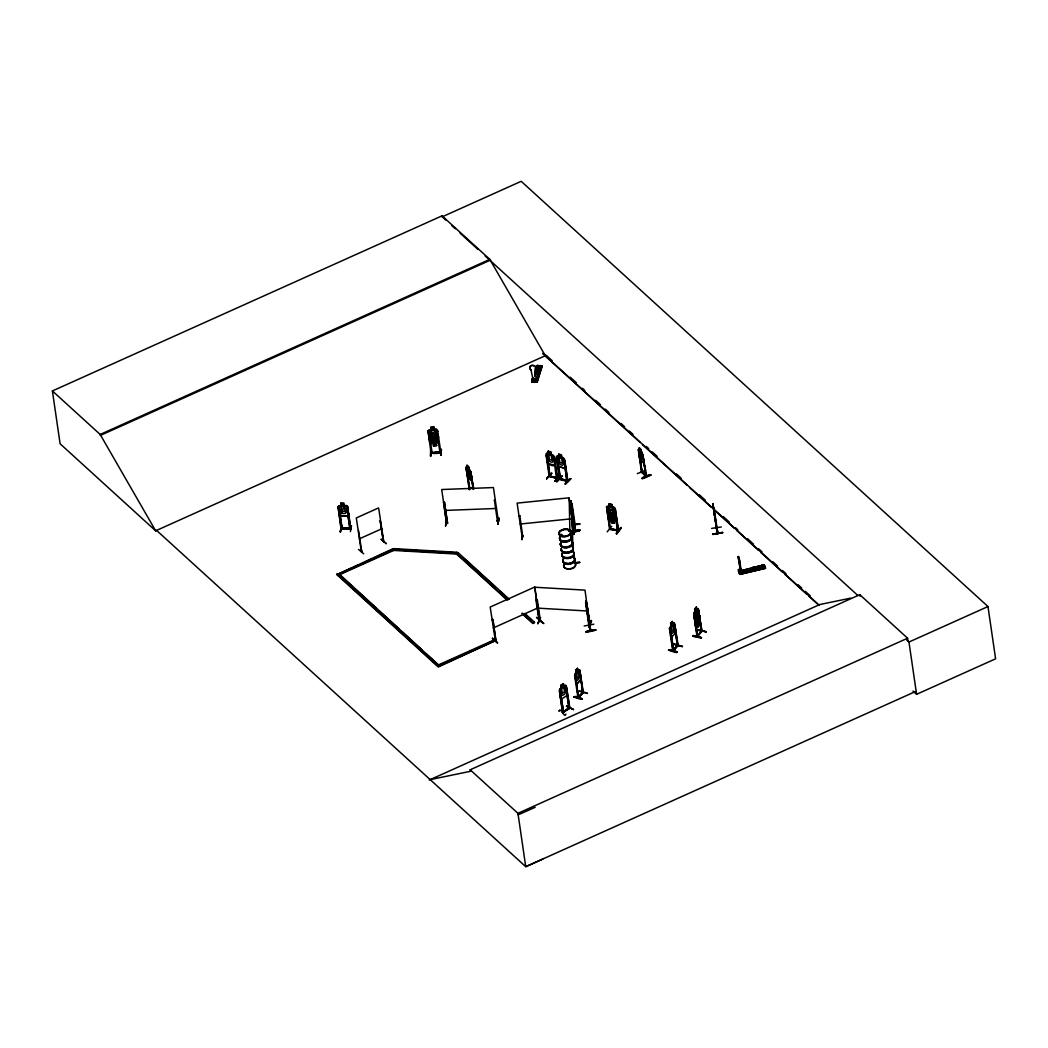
<?xml version="1.0" encoding="UTF-8"?>
<svg xmlns="http://www.w3.org/2000/svg" width="1048" height="1048" viewBox="0 0 1048 1048"><rect width="100%" height="100%" fill="white"/><g stroke="black" fill="none" stroke-linecap="round" stroke-linejoin="round"><path stroke-width="1.5" d="M587.758 612.255L587.745 613.408L586.579 608.744M429.68 442.728L430.938 443.54L438.378 442.793L439.269 441.771M430.938 443.54L429.785 442.623L428.082 430.911L428.92 429.955L436.296 429.261L437.553 430.073L440.841 452.487L440.527 451.491L432.104 452.736L440.723 451.727M436.204 443.055L436.584 445.557L436.086 442.911L437.553 441.915L436.859 437.108L434.959 435.195L434.265 430.414L431.278 430.676L431.986 435.483L430.676 437.671L431.383 442.479L433.099 443.186L433.387 445.924L436.584 445.557M436.898 432.405L438.261 434.946L436.898 432.405L429.392 433.165L428.671 435.824M427.977 430.951L431.042 429.68M428.986 437.854L430.335 440.317L437.841 439.636L438.562 436.977M429.025 432.379L428.147 432.248L429.025 432.379L432.182 453.273L431.186 452.356M430.335 440.317L437.841 439.636M430.597 450.365L430.518 456.234L431.069 449.92L430.584 450.404M430.977 456.077L431.042 450.26M427.977 430.885L431.121 453.404L432.051 453.064M432.064 452.317L431.016 452.644L431.291 453.391M436.296 429.261L434.226 429.457L433.859 426.824L430.663 427.112L431.16 429.824L429.68 430.82L430.387 435.627L432.287 437.54C435.169 441.889 429.719 445.099 433.387 439.387L430.82 436.531L433.951 438.784C434.435 434.606 438.706 435.68 434.71 439.282C439.007 441.85 436.086 443.71 434.16 439.924L432.876 442.335L435.955 442.06L435.261 437.252L436.558 435.064L435.863 430.256L434.134 429.549L433.767 426.916M436.806 431.475L437.684 431.383L436.806 431.475L439.95 452.605M431.016 452.382C431.724 454.478 442.885 453.234 439.846 451.583M441.404 449.409L440.802 455.304L440.998 449.409M440.933 455.238L441.404 449.435M741.29 572.326L740.124 570.23L741.29 572.326L739.809 560.575L738.368 556.37L738.997 557.444M533.707 379.677L534.061 378.459L534.729 378.865M739.207 570.702L739.705 570.505M739.285 570.505C738.355 568.894 739.128 571.173 740.216 570.243M716.793 528.454L716.295 527.969L717.5 533.55M717.815 532.712L716.727 527.891L717.841 533.026M694.47 615.883L694.379 619.001L694.772 615.294L694.051 615.726L697.994 611.587L698.885 613.525L697.903 611.574L694.379 615.857L697.418 636.752L694.772 615.294M699.199 618.765C703.863 607.093 689.702 634.682 699.147 618.726M585.609 602.613L588.832 625.499L590.692 630.909L587.47 608.364L585.583 603.045M589.408 625.853L585.753 601.251L589.028 623.979M590.614 630.804L584.994 590.129L534.65 587.234L539.55 621.123C542.51 620.573 537.493 620.089 539.589 619.84M697.785 635.402C696.265 637.145 697.942 633.87 697.863 636.28M701.413 630.988C702.684 629.455 699.71 631.669 701.61 631.721L698.282 608.744L697.575 608.39L694.117 612.7M675.292 633.136L675.593 630.097M670.563 635.363L671.375 637.354L675.436 633.202L675.501 630.071M358.508 549.453L363.695 553.816M643.655 463.216L643.904 461.146L643.747 463.177L640.105 459.574L639.332 456.548L640.171 459.587M701.243 637.996C695.191 633.988 685.313 635.822 701.256 637.918M471.836 478.53L471.626 480.678L471.81 478.635M573.701 696.999C591.164 703.431 577.33 694.326 573.701 697.012M573.937 696.645L582.256 699.016M668.532 650.114C685.929 656.729 672.161 647.415 668.506 650.192M676.995 652.17L668.742 649.826L677.06 652.197M536.275 371.804C539.157 374.765 537.545 368.7 536.458 372.499M548.562 453.732L548.13 451.216L550.894 451.924L551.13 454.609L554.051 456.234L557.379 478.648L549.139 476.355L545.995 453.889L546.729 453.208L548.667 453.849M549.728 475.818L549.034 475.556L550.056 476.578L548.038 461.893M557.3 477.626L556.462 478.425L553.685 457.321L554.418 457.531L557.562 478.464L556.645 478.202M559.436 478.543L560.353 478.766M559.593 479.342L567.78 481.595L564.427 459.129L561.597 457.504L561.296 454.871L558.597 454.098L559.016 456.849L557.798 457.321L558.492 462.129L560.143 464.565L562.671 465.273L563.719 463.596L561.296 454.871M566.876 481.333L564.086 460.255L564.833 460.478L567.964 481.412L566.876 481.333L567.164 480.377M566.798 480.639L560.562 478.792M560.274 696.959L561.453 699.095L566.929 695.518L566.195 685.549L563.798 686.191M566.929 695.518L567.269 692.479M645.909 470.054L637.341 473.644M717.356 533.105L713.295 507.088M497.224 520.646L498.298 520.371L498.403 521.367L493.438 487.556L441.719 489.521L446.592 523.345L443.566 502.228L444.444 502.202L447.601 523.096L446.579 523.397L447.457 523.358L444.444 502.202M446.396 520.293L445.531 526.214L446.815 519.887M494.407 500.289L495.285 500.25L494.407 500.289L497.459 521.432L498.232 520.345L497.25 520.869M497.355 521.21L498.206 521.406M497.996 524.197L498.809 517.895L498.01 523.804M498.075 524.131L498.927 518.249M575.26 676.942L575.732 676.445L578.326 697.903L575.509 674.414L575.784 670.065L577.487 668.283L579.479 675.777L578.941 678.724L577.356 680.375L576.217 679.209M583.33 691.798L582.937 692.23M672.711 624.202L672.292 621.464L674.296 628.944L673.746 631.892L672.161 633.555L671.021 632.389L670.314 627.582L671.034 625.839L669.41 628.499L672.79 651.005L678.148 644.926L677.571 645.725M738.12 556.658L740.333 570.557M741.093 572.378L739.023 558.191M738.696 570.06L738.905 570.767M738.63 571.095L739.6 573.4L739.128 570.086M575.156 524.865L574.723 525.506L574.998 524.144M575.234 525.362L572.064 503.996M574.841 529.397L575.509 530.498M571.592 506.276L575.077 530.668L575.103 524.904L575.038 530.602M338.046 506.76L338.923 505.739L346.325 505.529L347.582 506.407L350.857 528.886L341.19 529.201L338.046 506.695L341.176 529.174M338.923 505.804L338.15 506.787M339.094 508.228L338.229 508.254L339.094 508.228L342.12 529.161M340.417 516.127L347.871 515.904L340.404 516.179L339.054 513.586L340.404 516.179L347.871 515.996L348.591 513.31M341.714 526.122L340.128 532.03L341.596 525.729M340.666 532.004L341.622 526.057M346.325 505.529L347.569 506.512L344.74 505.673L340.115 515.655M347.333 511.018L349.966 528.965L346.862 507.795M347.74 507.769L346.836 508.005M342.211 528.389L350.779 527.917L341.098 528.205M351.525 525.782L350.399 531.611M559.265 710.858C560.497 706.758 564.715 719.046 565.894 714.107M574.068 531.624L574.37 531.035L574.461 531.873M573.99 531.965L569.182 498.272L569.837 529.24L571.003 537.283M574.54 532.371L571.383 510.939M574.723 562.331L574.998 561.584M575.129 562.75L572.011 541.384L572.143 545.039M561.676 534.742C558.715 533.943 562.815 535.764 561.008 534.414M568.776 531.323L569.798 531.048M564.833 468.273L565.514 466.019L564.911 468.377L558.571 466.583L557.418 463.727L558.623 466.53M534.598 379.009L534.441 379.769L534.729 378.629M492.495 638.507L497.604 643.053L492.455 638.533M534.611 378.472C533.786 379.795 534.572 379.127 533.72 379.428M534.021 378.852L534.113 379.848L534.624 378.721M494.892 639.948L495.822 639.529L494.997 640.721L495.927 640.289M494.984 639.909L495.403 640.839L490.189 607.054L534.847 586.985L539.458 620.848M495.704 640.328L495.259 640.826M539.759 620.062L539.445 621.11L538.803 620.22M539.917 620.796L536.694 599.692L535.947 600.032L539.091 621.15L540.008 620.757M699.894 620.429L695.898 626.219L695.296 625.879L694.169 612.661M698.518 623.167L698.387 616.565L697.326 615.425L696.645 610.643L695.243 612.346L695.479 620.102L697.3 627.542L698.898 625.735L698.361 623.115L699.736 620.429M753.119 568.357L753.879 569.313L755.071 568.697M755.215 568.75L755.097 568.042M607.237 511.791L607.801 509.328L614.573 510.612L615.792 513.402M615.451 517.712L616.093 515.341M437.763 439.557L438.457 436.911M347.779 515.878L348.486 513.297M580.775 676.916L580.631 680.021L576.649 684.2L574.671 675.292L576.256 672.659M535.449 369.852L535.41 369.97A3.275 2.541 17.8 0 0 534.912 366.158A3.275 2.541 17.8 0 0 530.406 366.053A3.275 2.541 17.8 0 0 530.956 369.748L530.917 369.865A3.275 2.541 17.8 0 1 530.367 366.171A3.275 2.541 17.8 0 1 534.873 366.276A3.275 2.541 17.8 0 1 535.41 369.97L536.222 380.031M532.934 378.747L531.991 381.8L532.332 378.656L532.345 381.367L536.38 381.459L536.89 379.848M531.808 381.97L533.078 377.594M535.698 369.748C549.257 369.145 529.253 373.586 537.087 365.425L541.908 365.817L537.205 382.061L531.703 381.97M537.087 365.425L534.794 372.944L539.537 373.18L534.716 372.8M533.34 378.97L534.808 379.009L533.34 378.97L533.629 381.393L535.135 381.289L534.808 379.009L535.135 381.289M535.58 371.83L537.087 367.468M534.965 374.739L537.388 367.494M534.781 376.022L538.371 366.053M533.891 380.057L534.31 379.887M535.109 376.206L538.017 367.481M540.296 367.547L536.17 382.048M541.973 365.962L540.978 365.778L535.921 381.878M536.576 382.061L536.733 378.76M536.484 382.061L541.868 365.542M537.087 382.075L542.327 366.119L536.799 366.001L537.545 366.014M546.545 478.844L551.759 473.434M556.96 481.779L562.134 476.054L556.973 481.438M521.878 539.353L521.76 533.511L522.009 539.746M607.185 531.86L611.744 526.266M540.441 617.953L537.716 623.848L540.467 617.586M538.161 623.442L540.519 617.573M361.756 551.562L361.154 551.576M537.349 599.993L536.419 600.15L537.349 599.993L540.427 621.11L540.1 620.364M586.762 603.045L585.911 602.993L586.762 603.045L589.906 623.953L588.871 623.94L589.998 623.756M588.779 623.364L589.801 623.193M588.714 626.35L591.111 620.495L589.304 626.822L588.714 626.35L591.203 620.861M588.779 626.796L591.124 620.521M591.635 620.901L589.304 626.796M509.394 599.351L458.133 552.663L456.509 553.396L393.589 549.768L337.757 574.867L337.849 575.509L393.681 550.423L394.048 548.628L456.98 552.257L456.601 554.051L506.669 599.653M458.133 552.663L456.601 554.051L393.681 550.423L394.048 548.628M456.601 554.051L456.98 552.257M738.788 571.697L752.399 568.645M738.814 571.88L764.437 565.592L755.333 567.846M739.482 573.531L739.862 574.396L765.512 568.291L764.175 564.793C758.529 563.536 765.158 572.208 761.569 565.409M742.194 572.784L740.988 569.182L738.381 569.798L738.552 571.356L764.175 564.793M739.534 573.531L765.158 567.374M738.905 572.208L738.565 571.173L739.718 573.885L765.407 567.951L764.215 565.055L738.591 571.343M765.354 567.964L765.145 567.243M701.178 631.616L698.544 610.277L701.937 631.328L698.282 608.744M701.885 631.328L697.405 636.699L694.47 615.228M577.92 697.012L582.767 692.545L578.339 697.051M577.946 670.877L579.007 669.646L579.78 670.026L582.845 693.082L583.448 692.558L577.972 697.824L574.605 675.318M578.797 697.379L578.247 696.553M673.497 649.799L672.646 650.192L677.296 645.634M672.829 650.926L677.886 645.634L674.585 623.193L673.812 622.826L672.75 624.058M677.309 645.358L677.846 646.171M673.812 622.826L677.663 646.262M678.161 645.791L674.833 624.726L677.375 646.184M568.789 707.95L562.789 712.758L559.58 691.667L560.221 691.248L563.588 712.273L563.235 711.356L562.514 711.736M562.972 712.679L569.902 708.134L566.536 687.121L565.894 687.54L569.103 708.618L565.894 687.54M641.926 471.81L641.389 471.364L642.188 471.6M645.516 475.517L645.869 475.897M642.005 471.98L646.472 476.591L642.948 455.212L646.053 476.133M561.021 534.336L560.366 535.371L561.977 534.808M755.11 568.907L754.455 567.793L753.132 568.907M608.141 518.668L611.207 520.057L609.726 518.865L609.019 514.057L610.172 512.276L609.478 507.481L612.163 507.992L612.87 512.799L614.6 515.118L615.307 519.913L613.984 520.502L614.429 523.24L611.534 522.69L611.167 520.122M616.696 520.24L614.573 510.612M609.294 519.769L616.067 520.974L616.853 520.227L615.962 520.948M614.089 520.607L616.067 520.974M609.281 506.459L606.53 506.826L609.674 529.306M607.644 508.332L606.713 508.385L607.644 508.332L610.512 529.463M611.744 504.494L608.914 503.892L609.346 506.629L608.023 507.206L611.167 519.14L613.866 519.651L613.159 514.843L610.46 514.332L613.172 514.856L614.311 513.075L613.604 508.267L612.045 507.14L611.744 504.494L612.124 507.075M607.499 513.795L608.757 516.52L615.582 517.751L616.145 515.433M617.56 529.777C623.429 531.493 597.635 526.279 618.15 530.183L618.372 530.982L615.189 508.463L614.036 507.363L607.277 506.145L606.491 506.891M608.757 516.52L615.504 517.646M614.665 509.669L617.573 530.773L614.665 509.669L615.464 509.826L618.608 530.746L609.857 529.057M615.464 509.826L614.521 509.865M609.661 528.559L610.63 528.441L609.609 528.585L610.565 529.489M610.696 529.253L609.949 529.083L606.635 506.878M617.403 530.222L618.503 530.707M616.381 533.236C628.525 520.031 613.932 533.746 616.931 533.746M616.486 533.576L620.626 527.642M616.434 533.668L621.097 528.074L616.879 533.707M573.924 530.904L572.863 530.982M638.284 449.775L638.677 449.225L639.778 450.404M697.339 627.398L698.898 625.735M694.68 608.888L696.278 607.08L696.606 609.805L697.392 609.726L698.335 622.289L696.933 623.992L696.239 619.185L695.191 618.058L694.68 608.888L695.204 611.508M698.846 610.342L698.125 610.774M706.313 631.787L697.719 629.861M576.321 672.685L575.942 670.117L577.566 668.31M575.156 673.812L579.007 669.646M582.557 693.003L580.029 671.545L583.382 692.571L578.024 697.771M580.317 671.624L579.57 672.043M579.439 690.986L587.352 693.16M671.126 625.866L670.602 623.246L672.384 621.49M672.331 621.634L670.602 623.246M673.903 622.84L669.41 628.499M670.248 629.547L673.668 650.559L670.537 629.625M675.122 624.804L674.375 625.211M674.244 644.166L682.51 646.472L673.89 644.035M672.737 650.114L673.13 651.083L677.938 645.581M548.13 451.216L548.615 453.902L547.384 454.374L548.091 459.181L549.741 461.618L552.257 462.338L553.318 460.661L552.61 455.854L551.274 454.491M546.925 455.644L546.178 455.435L549.977 476.552L547.108 455.461M546.951 460.845L548.274 463.517C557.366 470.5 555.885 459.26 553.016 454.989L546.729 453.365M554.418 457.531L553.501 457.504M567.675 480.836L559.842 478.307L559.645 479.316L556.409 456.836L557.13 456.155L559.082 456.784M556.763 458.186L557.51 458.395M557.13 456.312L563.431 457.937M564.453 459.168L563.365 457.989M546.637 478.936L551.772 473.08L546.571 478.491M564.833 460.478L563.903 460.452M556.383 477.849L549.977 476.041L557.182 477.914M556.462 478.386L556.658 477.456M557.182 477.862L557.287 478.622M560.077 475.844L554.864 481.255L560.064 475.464M554.864 481.255L560.117 475.753L554.916 481.163M556.58 481.726L562.187 476.028M566.798 480.796L567.82 480.574L567.702 481.569M565.213 483.77C582.177 468.05 554.117 494.826 570.584 478.779M565.383 484.189L570.518 478.7M639.057 452.671L642.044 472.569L640.407 459.522M536.393 371.857L538.266 371.608M349.836 527.917L350.674 527.917M563.352 711.592L562.671 711.998M562.553 712.575L559.265 690.147L561.466 687.711L560.444 689.335L561.152 694.13L562.619 695.427L564.793 694.012L565.658 691.182L564.951 686.388L563.667 686.283L563.431 683.624L561.021 685.104L561.466 687.711L561.021 685.104M556.449 456.954L557.182 456.247M537.126 365.7L538.056 365.726M540.978 365.778L541.908 365.804M383.568 540.965L383.751 541.724L378.629 507.913L356.294 517.948L361.364 551.759L361.508 550.606M521.904 536.746L522.913 536.288M522.755 536.104L521.799 536.183L522.782 535.829M572.863 530.786L573.95 530.668M573.099 531.506L573.059 530.694M753.263 568.409L754.966 568.134M591.006 630.791L589.107 624.543L588.897 625.197M432.064 452.513L432.117 453.326M341.203 528.205L342.146 528.14L341.255 528.428M558.951 711.147L559.278 710.452M566.444 706.234L573.505 709.601L566.85 705.972M569.208 707.806L569.784 707.348L568.868 708.5M569.483 707.269L563.496 711.697M562.632 712.575L569.667 707.976M573.466 709.562L566.536 706.116M538.921 620.927L539.838 620.56M495.979 640.577L492.966 619.578L492.036 619.761L492.966 619.578M569.116 530.773L569.378 530.746M569.103 531.31L569.627 531.271M754.901 568.841L753.198 568.841M560.221 691.248L563.588 712.273M358.521 530.471L361.756 551.615M380.096 520.791L383.476 541.475M381.184 539.235L386.385 543.729L381.158 539.327M673.13 651.083L670.078 630.123M536.877 599.849L535.947 600.032M539.746 620.599C554.248 631.695 524.498 607.028 542.497 622.787M697.523 630.084L706.025 631.695M52.4 390.943L442.033 215.836L489.822 259.367L545.301 355.717L155.667 530.812L60.103 443.763L52.4 390.943L100.176 434.462L155.667 530.812L156.584 530.406L525.742 866.683L542.746 859.124M442.033 215.836L442.177 216.818L521.184 181.317L987.976 606.543L995.6 658.812L916.594 694.313L912.978 691.025M100.176 434.462L489.822 259.367M100.32 435.444L489.966 260.349M467.028 465.26L467.474 472.884L470.12 477.076L469.936 470.958L468.744 466.714L467.028 465.26L467.487 467.801M466.478 468.639L469.53 489.547M469.032 469.321L470.893 471.679L473.251 488.748M472.962 488.879L470.906 472.661L473.696 489.154M471.351 473.067L470.618 472.792M469.242 489.128L473.46 487.241M359.346 538.855L381.669 528.821M438.863 664.76L494.695 639.66L495.665 640.551L438.3 667.026L336.88 574.631L392.62 548.89L393.589 549.768M336.88 574.631L351.578 568.029M354.512 566.706L358.927 564.728M366.263 561.427L370.678 559.449M373.612 558.125L391.245 550.213M493.241 627.975L537.899 607.906M522.061 613.106L532.79 622.879L534.414 622.158L534.519 622.8L532.882 623.534L522.153 613.761M438.968 665.401L466.871 652.865M469.818 651.542L478.635 647.585M481.569 646.262L494.787 640.315L495.756 641.206M336.788 573.976L438.208 666.371L495.665 640.551M429.261 780.04L819.811 604.526L850.753 598.133M430.178 779.633L470.395 771.315L470.172 769.795L859.805 594.688L907.594 638.219L908.066 641.455M470.172 769.795L517.948 813.314L907.594 638.219M906.599 639.883L908.97 642.044L987.976 606.543M915.376 691.588L525.742 866.683L517.948 813.314M518.171 814.846L535.187 807.288M559.737 479.08L560.654 479.303L558.453 464.84M639.241 447.732L640.773 449.264L641.992 453.496L642.228 459.587L639.739 455.33L639.332 447.692L642.214 452.854M638.677 449.225L642.123 452.893M638.232 449.697L641.494 472.124L646.171 476.722L642.228 452.788M638.822 451.059L642.044 472.569M643.367 455.631L642.66 455.343M645.581 475.661L642.254 471.901M650.86 475.111C633.516 483.77 645.712 473.683 650.86 475.124M673.995 644.35L682.248 646.655M579.19 691.169L587.443 693.475M618.333 530.943L609.831 529.345M531.991 381.8L533.249 381.996M495.73 640.354L492.796 619.42M549.414 476.159L557.418 478.386M738.709 560.104L738.342 557.064M741.08 569.391L738.381 569.798M752.307 567.61C755.896 574.409 749.281 565.737 754.914 566.994L756.093 569.981L754.914 566.994M757.232 566.444L759.826 565.815C763.979 569.824 756.093 570.361 757.272 566.719M740.399 571.815L764.568 566.103L764.215 565.055M739.43 572.313L742.128 571.907L739.285 572.667L738.84 569.496M753.447 570.335L756.053 569.706M762.708 568.134L765.315 567.505M765.368 567.767L739.705 574.055L739.521 572.522M739.849 574.396L765.499 568.291M522.114 536.668L522.782 535.882M586.251 603.085L588.125 615.975M586.736 605.639L587.05 607.46M587.116 612.962L588.649 617.207L586.566 609.844M586.186 604.447L586.264 604.264M584.168 625.997L593.823 624.215M595.749 630.176C577.658 635.023 588.845 628.643 595.749 630.202M522.795 536.917L519.834 515.734L518.97 516.022L519.834 515.734M561.256 535.292L560.588 535.305M716.465 528.572L712.85 503.944L713.334 505.791M712.954 505.254L715.483 519.952L715.221 517.961M713.924 510.193L713.714 508.359M713.858 509.577L714.12 511.149L713.858 509.577L734.268 528.218M714.67 512.066L717.788 533.026M711.605 528.389L721.312 526.987M712.784 533.995C742.77 529.174 692.741 538.148 722.465 532.41M350.648 528.926L347.478 506.446M571.645 507.232L571.081 500.918L575.404 530.576M571.383 502.529L571.474 503.643M571.501 504.507L571.645 506.682L571.081 500.918M571.802 508.188L571.632 506.616M572.902 512.551C571.422 500.761 574.265 524.878 572.693 515.04M572.811 515.105L571.697 508.175M573.295 524.904L579.793 524.197M571.946 530.668L580.107 530.105L572.011 531.323M571.998 531.048L580.107 530.078M522.9 536.851L521.943 536.982M570.95 531.716L579.112 530.969M570.924 532.03A6.092 3.589 -8.3 0 0 561.78 529.843A6.092 3.589 -8.3 0 0 561.911 536.091A6.092 3.589 -8.3 0 0 570.924 532.03L579.112 531.179M570.99 532.24A6.131 3.616 -8.3 0 0 561.794 530.026A6.131 3.616 -8.3 0 0 561.924 536.301A6.131 3.616 -8.3 0 0 570.99 532.24L579.112 530.943M574.094 528.559L574.147 534.428L574.461 528.519M574.854 562.54L579.78 562.383L574.92 563.195A6.092 3.589 -8.3 0 1 569.745 569.103A6.092 3.589 -8.3 0 1 564.387 564.23M574.736 562.92L579.767 562.409M520.162 524.026L570.479 518.904M701.636 631.132L697.051 636.699L693.684 614.194M429.484 433.243L436.833 432.562M433.479 445.754L436.466 445.492M431.226 453.378L440.736 452.5M539.563 620.036L540.27 620.115M443.54 502.437L444.418 502.398M446.566 522.638L447.483 522.336L446.5 522.598M446.514 523.384L447.47 523.306M497.459 521.197L498.311 521.144M444.758 510.442L496.477 508.463M589.579 623.246L588.937 623.18M573.112 531.755L571.619 521.668M522.114 536.956L517.109 503.119L569.051 497.826L574.108 532.476M536.262 379.913L533.078 379.834L530.956 369.748M531.808 380.267L532.345 381.367M536.589 380.385L536.38 381.459M589.042 622.918L589.788 622.984M540.388 620.875L539.471 621.058L540.323 621.097M394.153 549.283L400.598 549.663M411.89 550.305L418.349 550.685M429.641 551.327L437.71 551.798M447.391 552.348L455.461 552.82M537.703 608.141L588.046 611.049M589.317 625.407L590.509 630.136M341.373 529.188L350.897 528.677M560.379 479.552L557.326 458.592M607.827 509.485L614.469 510.743M614.364 523.07L611.587 522.638L611.298 519.991M608.967 504.049L611.665 504.573M612.163 507.009L614.036 507.363M696.553 609.635L696.278 607.08M694.693 621.11L695.675 623.062L694.732 621.032M706.339 631.813L697.496 630.202M701.348 631.276L697.785 635.599M670.51 635.429L671.467 637.381M580.54 680.008L576.649 684.2M548.235 451.334L550.763 452.042M558.649 454.269L561.165 454.989M554.484 465.273L548.274 463.517L547.004 460.779M558.676 466.452L564.885 468.22M536.615 372.381L538.358 371.529M567.846 481.307L559.815 479.106L556.501 456.889M567.02 481.412L564.322 461.867M549.178 475.635L549.283 476.395M565.317 685.117L559.96 688.706M566.195 685.549L569.588 708.029L569.339 707.282M695.335 625.787L696.003 626.232L696.959 624.831L697.392 627.569M646.079 476.722L642.751 454.269M492.495 638.114L497.486 642.673M361.704 550.973L361.088 550.789M542.903 353.543L545.301 355.717M442.177 216.818L445.767 220.08M451.74 225.53L455.317 228.792M460.098 233.141L478.019 249.463M485.185 256L857.906 595.526M546.218 355.298L552.244 360.787M570.322 377.254L576.348 382.743M582.374 388.245L584.784 390.432M595.644 400.31L600.465 404.711M605.286 409.1L608.901 412.388M620.953 423.379L624.569 426.667M629.389 431.056L633.005 434.357M646.262 446.435L648.673 448.623M652.288 451.924L657.109 456.312M676.392 473.879L681.213 478.268M699.291 494.735L705.317 500.224M723.395 516.69L729.421 522.192M735.447 527.681L737.858 529.869M747.499 538.659L753.525 544.148M758.346 548.536L761.962 551.824M772.808 561.715L777.629 566.103M782.45 570.492L786.065 573.793M798.118 584.771L801.733 588.059M805.349 591.36L810.17 595.749M542.916 353.53L818.894 604.945M544.685 355.521L640.079 442.426M642.49 444.627L687.174 485.316M689.584 487.517L711.317 507.324M736.679 530.419L758.411 550.226M760.822 552.414L782.568 572.221M784.978 574.422L806.711 594.216M809.135 596.417L818.789 605.22M467.565 467.932L466.386 466.779L470.749 471.705M471.666 480.521L467.906 477.102L466.91 474.168L467.88 477.141L471.705 480.639M524.878 613.46L534.414 622.158M464.199 558.741L495.18 586.972M499.948 591.321L507.101 597.832M524.983 614.115L530.943 619.551M456.509 553.396L507.756 600.085M393.681 550.423L392.62 548.89M339.382 574.134L439.924 666.292M339.486 574.789L351.578 585.806M355.22 589.12L375.787 607.853M379.415 611.167L398.777 628.8M402.419 632.114L421.781 649.747M426.615 654.162L438.719 665.192M613.958 507.507L615.045 508.542M583.317 691.719L583.395 692.623M429.091 437.763L430.414 440.16M739.168 571.776L739.521 572.614M585.649 601.277L586.356 603.098M585.845 602.155L586.33 604.093M586.186 604.853L586.749 606.543M586.88 609.648L587.443 611.351M572.339 512.027L572.706 513.415L572.143 508.359M712.85 503.944L713.963 509.629M714.068 512.328L714.435 514.057M586.67 609.818L587.221 612.949M713.885 511.398L714.736 516.114L714.618 514.987M738.905 560.064L740.53 570.518M908.97 642.044L916.594 694.313M859.805 594.688L860.028 596.22M742.036 571.684L742.325 573.269L740.988 569.182M738.604 569.549L738.945 571.828M712.954 503.931L713.609 508.398M713.727 509.263L717.382 533.511M610.683 528.506L610.788 529.266M570.977 500.931L572.287 511.083M572.798 549.165L573.256 552.27M573.701 555.375L574.173 558.99M579.688 670L583.042 693.003M537.113 378.76L537.31 380.123L532.528 380.018L532.332 378.656M575.444 676.366L578.457 697.811M563.352 683.584L563.732 686.322M470.84 471.666L473.408 489.285M467.644 473.866L469.753 488.342M467.054 474.168L465.993 467.225L469.242 489.678M380.28 520.948L383.424 541.881M339.133 508.031L342.251 529.135M588.649 617.207L588.478 615.281L588.544 617.233M573.924 528.192L574.147 534.428M572.234 519.179L572.889 550.148M571.776 537.834A6.105 3.603 -8.3 0 1 564.217 542.104A6.105 3.603 -8.3 0 1 560.431 537.179M570.924 536.104A6.105 3.603 -8.3 0 1 571.553 536.917M570.793 535.148A6.105 3.603 -8.3 0 1 565.658 541.096A6.105 3.603 -8.3 0 1 560.287 536.209M571.776 541.881A6.105 3.603 -8.3 0 1 566.641 547.842A6.105 3.603 -8.3 0 1 561.269 542.956M571.802 541.502A6.196 3.655 -8.3 0 1 566.588 547.554A6.196 3.655 -8.3 0 1 561.139 542.602M571.763 541.213A6.196 3.655 -8.3 0 1 566.549 547.266A6.196 3.655 -8.3 0 1 561.099 542.301M571.632 540.912A6.105 3.603 -8.3 0 1 566.496 546.873A6.105 3.603 -8.3 0 1 561.125 541.986M570.964 535.738A6.196 3.655 -8.3 0 1 565.75 541.79A6.196 3.655 -8.3 0 1 560.3 536.825M570.924 535.436A6.196 3.655 -8.3 0 1 565.697 541.489A6.196 3.655 -8.3 0 1 560.248 536.524M561.165 549.349A6.092 3.589 -8.3 0 0 568.854 552.06A6.092 3.589 -8.3 0 0 572.418 546.401A6.131 3.616 -8.3 0 1 568.108 552.375A6.131 3.616 -8.3 0 1 561.335 548.51M572.47 546.715A6.092 3.589 -8.3 0 1 568.134 552.558A6.092 3.589 -8.3 0 1 561.401 548.72M574.815 562.841A6.092 3.589 -8.3 0 1 569.693 568.789A6.092 3.589 -8.3 0 1 564.335 563.916M572.536 546.951A6.131 3.616 -8.3 0 1 568.173 552.82A6.131 3.616 -8.3 0 1 561.401 548.956M574.173 558.322A6.105 3.603 -8.3 0 1 569.824 564.165A6.105 3.603 -8.3 0 1 563.077 560.326M574.199 557.955A6.196 3.655 -8.3 0 1 568.985 564.007A6.196 3.655 -8.3 0 1 563.536 559.043M574.16 557.654A6.196 3.655 -8.3 0 1 568.946 563.706A6.196 3.655 -8.3 0 1 563.496 558.741M574.029 557.353A6.105 3.603 -8.3 0 1 568.894 563.313A6.105 3.603 -8.3 0 1 563.523 558.427M573.95 553.37A6.105 3.603 -8.3 0 1 568.186 558.519A6.105 3.603 -8.3 0 1 562.239 554.562M574.003 553.003A6.196 3.655 -8.3 0 1 568.147 558.23A6.196 3.655 -8.3 0 1 562.095 554.222M573.95 552.715A6.196 3.655 -8.3 0 1 568.095 557.942A6.196 3.655 -8.3 0 1 562.056 553.92M572.326 551.222A6.196 3.655 -8.3 0 1 573.322 551.89M573.806 552.401A6.105 3.603 -8.3 0 1 568.055 557.549A6.105 3.603 -8.3 0 1 562.095 553.593M572.549 547.253A6.092 3.589 -8.3 0 1 568.212 553.095A6.092 3.589 -8.3 0 1 561.479 549.257M695.335 618.687L696.763 620.56L696.252 624.634L697.143 620.783L698.269 622.158L698.767 621.582L697.379 619.787L697.929 615.53L696.999 619.604L695.833 618.11L695.335 618.687M692.859 635.691L701.505 637.695L692.859 635.691M609.071 513.009L611.429 516.415C607.997 518.773 611.678 520.804 612.15 517.136L614.862 519.939L612.635 516.651C615.857 514.201 612.595 512.092 611.927 515.97L609.216 512.983M340.718 503.106L343.901 503.014L344.163 505.739L345.879 506.551L346.587 511.359L345.29 513.455L342.329 513.546L340.443 511.529L339.735 506.734L341.203 505.83L340.718 503.106M540.82 367.56L537.559 377.699L540.925 367.547M697.326 615.425L695.938 617.128L697.339 615.438M697.627 617.482L696.239 619.185L697.64 617.495M698.4 624.726L697.627 626.691L698.4 624.726M695.951 607.945L695.178 609.897L695.951 607.945M577.212 669.148L576.321 671.074L577.212 669.148M577.933 671.86L576.361 673.523L577.055 678.318L578.64 676.654L577.933 671.86M672.03 622.329L671.139 624.254L672.03 622.329M672.75 625.04L671.165 626.691L671.86 631.499L673.445 629.835L672.75 625.04M562.959 684.396L561.689 686.165L562.959 684.396M563.785 687.147L561.61 688.575L562.317 693.37L564.492 691.942L563.785 687.147M650.611 474.783L642.07 478.425L650.611 474.783M595.644 629.822L586.081 631.852L595.644 629.822M722.504 532.698L712.837 534.388L722.517 532.751M579.74 523.882L573.256 524.616L579.74 523.882M434.959 435.195L431.973 435.47L434.959 435.208M435.261 437.252L432.274 437.527L435.261 437.265M435.745 444.247L433.82 444.418L433.951 445.282L435.863 445.112L435.745 444.247M433.296 427.453L431.37 427.623L431.501 428.488L433.414 428.318L433.296 427.453M343.325 503.616L341.412 503.669L341.543 504.52L343.456 504.468L343.325 503.616M344.294 506.603L341.321 506.682L342.028 511.49L344.989 511.398L344.294 506.603M541.344 367.167L536.563 367.049L541.344 367.167M541.004 368.241L536.222 368.123L541.004 368.241M540.008 371.293L535.227 371.189L540.008 371.293M612.857 512.786L610.172 512.276L612.87 512.799M613.696 521.694L611.966 521.367L612.084 522.231L613.814 522.559L613.696 521.694M611.246 504.9L609.517 504.573L609.635 505.437L611.377 505.765L611.246 504.9M550.37 452.343L548.746 451.885L550.501 453.208L550.37 452.343M560.785 455.291L559.16 454.832L560.903 456.142L560.785 455.291M551.261 455.474L548.733 454.767L549.44 459.561L551.955 460.282L551.261 455.474M561.663 458.421L559.147 457.701L559.842 462.509L562.37 463.216L561.663 458.421M468.404 466.976L467.421 466.072L468.535 467.827L468.404 466.976M469.111 470.224L467.591 468.836L468.299 473.631L469.818 475.019L469.111 470.224M640.538 449.474L639.621 448.557L640.669 450.326L640.538 449.474M641.232 452.736L639.804 451.295L640.511 456.103L641.926 457.531L641.232 452.736M561.99 536.589A6.092 3.589 -8.3 0 0 570.99 532.528A6.092 3.589 -8.3 0 0 561.859 530.34A6.092 3.589 -8.3 0 0 561.99 536.589"/></g></svg>
